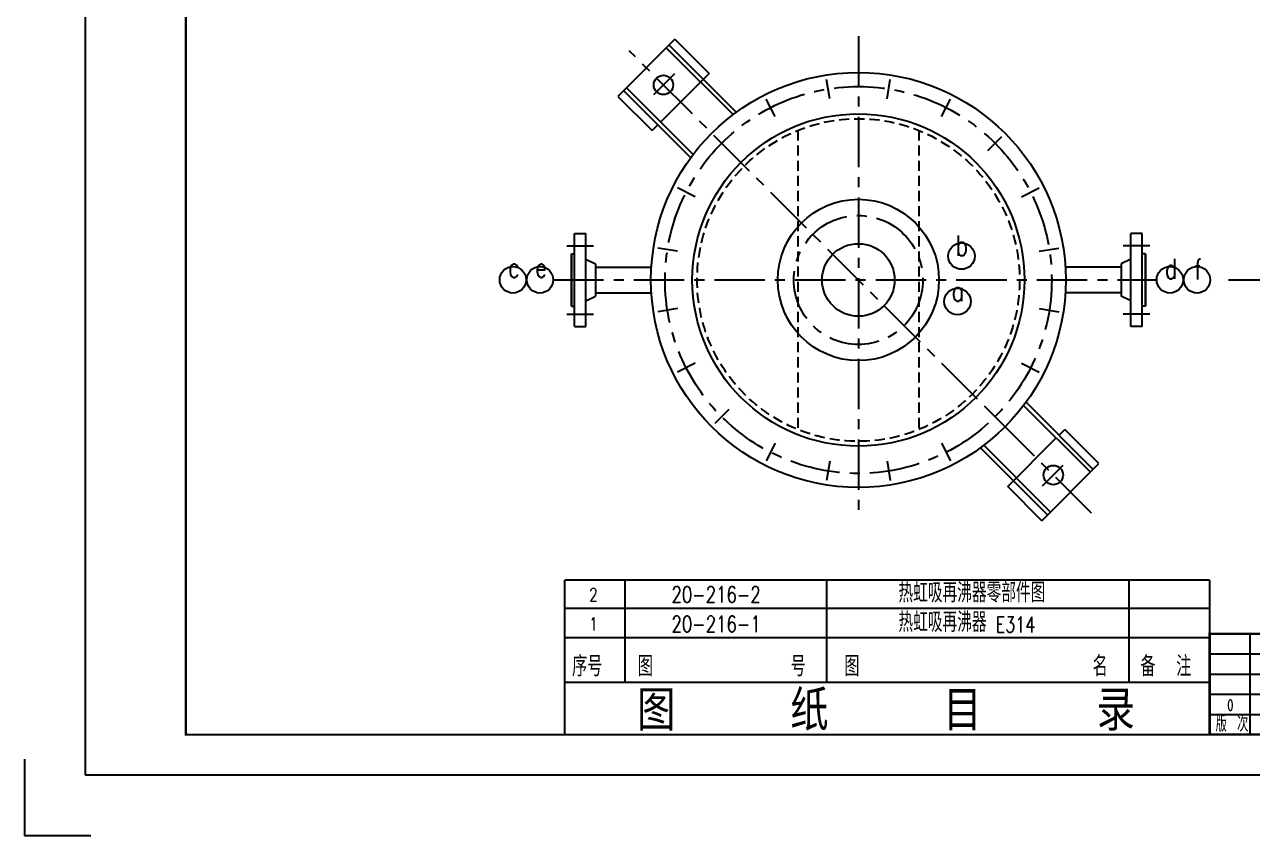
# Model space of a CAD drawing. Extents: x -11639 to -9817, y 3347 to 4292.
# Drawn here: x -11639.1 to -11334.4, y 3436.2 to 3637.3 of the extents above; entities that cross this region are included whole.
import ezdxf
from ezdxf.enums import TextEntityAlignment as Align

# ---------------------------------------------------------------- set-up
doc = ezdxf.new("R2010")
doc.units = 0
doc.header["$LTSCALE"] = 10
doc.header["$MEASUREMENT"] = 0
doc.linetypes.add('CENTER', pattern=[2, 1.25, -0.25, 0.25, -0.25])
doc.linetypes.add('HIDDEN', pattern=[0.375, 0.25, -0.125])
doc.layers.get('0').update_dxf_attribs({"linetype": 'CONTINUOUS'})
for name, color, linetype in [('1', 2, 'CONTINUOUS'), ('2', 1, 'CONTINUOUS'), ('COLUMN', 7, 'CONTINUOUS'), ('LK', 240, 'CONTINUOUS')]:
    doc.layers.add(name, color=color, linetype=linetype)
doc.styles.add('CHINA', font='txt', dxfattribs={"bigfont": 'CHINA'})
doc.styles.add('HZ', font='txt', dxfattribs={"width": 0.75, "bigfont": 'hztxt'})
doc.styles.add('HZTXT', font='txt', dxfattribs={"width": 0.75, "bigfont": 'HZTXT'})

msp = doc.modelspace()

# ---------------------------------------------------------------- linework, layer by layer
at = {"layer": '1'}
for p, q in [((-11624.05331, 4292.20367), (-11624.05331, 3451.20367)), ((-11599.05331, 4282.20367), (-11599.05331, 3461.20367)), ((-11477.84122, 3625.01483), (-11482.98836, 3619.86769)), ((-11439.30221, 3618.82329), (-11440.07045, 3623.67375)), ((-11425.08197, 3618.82329), (-11424.31373, 3623.67375)), ((-11452.82647, 3614.42899), (-11455.05598, 3618.80465)), ((-11411.55771, 3614.42899), (-11409.3282, 3618.80465)), ((-11464.33088, 3606.07054), (-11467.80343, 3609.54309)), ((-11400.0533, 3606.07054), (-11396.58075, 3609.54309)), ((-11400.0533, 3606.07054), (-11396.58075, 3609.54309)), ((-11472.68933, 3594.56613), (-11477.06499, 3596.79564)), ((-11391.69485, 3594.56613), (-11387.31919, 3596.79564)), ((-11503.39209, 3567.43175), (-11503.39209, 3580.43175)), ((-11477.08363, 3581.04187), (-11481.93409, 3581.81011)), ((-11387.30055, 3581.04187), (-11382.45009, 3581.81011)), ((-11477.08363, 3566.82163), (-11481.93409, 3566.05339)), ((-11387.30055, 3566.82163), (-11382.45009, 3566.05339)), ((-11472.68933, 3553.29738), (-11477.06499, 3551.06787)), ((-11391.69485, 3553.29738), (-11387.31919, 3551.06787)), ((-11464.33088, 3541.79296), (-11467.80343, 3538.32041)), ((-11464.33088, 3541.79296), (-11467.80343, 3538.32041)), ((-11400.0533, 3541.79296), (-11396.58075, 3538.32041)), ((-11400.0533, 3541.79296), (-11396.58075, 3538.32041)), ((-11452.82647, 3533.43451), (-11455.05598, 3529.05885)), ((-11411.55771, 3533.43451), (-11409.3282, 3529.05885)), ((-11439.30221, 3529.04021), (-11440.07045, 3524.18976)), ((-11425.08197, 3529.04021), (-11424.31373, 3524.18976)), ((-11386.54296, 3522.84867), (-11381.39582, 3527.99581)), ((-11490.05331, 3474.20367), (-11490.05331, 3499.50905)), ((-11440.05331, 3474.20367), (-11440.05331, 3499.50905)), ((-11365.05331, 3474.20367), (-11365.05331, 3499.50905)), ((-11505.05331, 3474.20367), (-11345.05331, 3474.20367)), ((-11599.05331, 3461.20367), (-11040.05331, 3461.20367)), ((-11505.05331, 3461.20367), (-11440.31331, 3461.20367)), ((-11639.05331, 3455.08351), (-11639.05331, 3436.20367)), ((-11624.05331, 3451.20367), (-11030.05331, 3451.20367)), ((-11639.05331, 3436.20367), (-11622.62682, 3436.20367))]:
    msp.add_line(p, q, dxfattribs=at)
at = {"layer": '1', "linetype": 'CENTER'}
for p, q in [((-11432.19209, 3634.40852), (-11432.19209, 3514.51026)), ((-11374.35527, 3516.09494), (-11489.0204, 3630.76006)), ((-11504.48578, 3582.43175), (-11497.8983, 3582.43175)), ((-11359.8984, 3582.43175), (-11366.48588, 3582.43175)), ((-11507.89997, 3573.93175), (-11358.18703, 3573.93175)), ((-11340.35076, 3573.93175), (-11242.46007, 3573.93175)), ((-11359.8984, 3565.43175), (-11366.48588, 3565.43175))]:
    msp.add_line(p, q, dxfattribs=at)
at = {"layer": '1', "const_width": 0.5}
msp.add_lwpolyline([(-11599.05331, 4282.20367), (-11040.05331, 4282.20367), (-11040.05331, 3461.20367), (-11599.05331, 3461.20367), (-11599.05331, 4282.20367)], dxfattribs=at)
at = {"layer": '1', "linetype": 'CENTER'}
for radius in [47.95849, 16]:
    msp.add_circle((-11432.19209, 3573.93175), radius, dxfattribs=at)
at = {"layer": '1'}
for centre in [(-11406.61148, 3579.86068), (-11517.90451, 3573.97575), (-11511.17997, 3573.97575), (-11354.90702, 3573.97575), (-11348.18248, 3573.97575), (-11407.60289, 3568.59627)]:
    msp.add_circle(centre, 3.2803, dxfattribs=at)
at = {"layer": '2'}
for p, q in [((-11345.05331, 3499.50905), (-11505.05331, 3499.50905)), ((-11345.05331, 3492.50905), (-11505.05331, 3492.50905)), ((-11345.05331, 3492.50905), (-11505.05331, 3492.50905)), ((-11345.05331, 3485.20367), (-11505.05331, 3485.20367)), ((-11345.05331, 3461.20367), (-11220.05331, 3461.20367))]:
    msp.add_line(p, q, dxfattribs=at)
at = {"layer": '2', "const_width": 0.5}
for points in [[(-11505.05331, 3499.50905), (-11505.05331, 3461.20367)], [(-11345.05331, 3499.50905), (-11345.05331, 3461.20367)], [(-11505.05331, 3461.20367), (-11345.05331, 3461.20367)]]:
    msp.add_lwpolyline(points, dxfattribs=at)
at = {"layer": '2'}
msp.add_lwpolyline([(-11345.05331, 3499.50905, 0.5, 0.5, 0), (-11505.05331, 3499.50905, 0.5, 0.5, 0)], format="xyseb", dxfattribs=at)
at = {"layer": 'COLUMN'}
for p, q in [((-11335.05331, 3486.20367), (-11335.05331, 3461.20367)), ((-11345.05331, 3481.20367), (-11220.05331, 3481.20367)), ((-11345.05331, 3476.20367), (-11220.05331, 3476.20367)), ((-11345.05331, 3471.20367), (-11220.05331, 3471.20367)), ((-11345.05331, 3466.20367), (-11220.05331, 3466.20367))]:
    msp.add_line(p, q, dxfattribs=at)
msp.add_lwpolyline([(-11345.05331, 3461.20367, 0.6, 0.6, 0), (-11345.05331, 3486.20367, 0.6, 0.6, 0), (-11220.05331, 3486.20367, 0.6, 0.6, 0), (-11220.05331, 3461.20367, 0.6, 0.6, 0)], format="xyseb", close=True, dxfattribs=at)
at = {"layer": 'LK'}
for p, q in [((-11477.72977, 3633.61156), (-11491.8719, 3619.46943)), ((-11479.85109, 3631.49024), (-11463.29076, 3614.92991)), ((-11479.14398, 3632.19735), (-11462.47947, 3615.53284)), ((-11477.72977, 3633.61156), (-11469.24449, 3625.12628)), ((-11469.24449, 3625.12628), (-11481.2653, 3613.10547)), ((-11491.8719, 3619.46943), (-11483.38662, 3610.98415)), ((-11490.45769, 3620.88364), (-11473.79318, 3604.21913)), ((-11489.75058, 3621.59075), (-11473.19025, 3605.03042)), ((-11481.97241, 3612.39836), (-11483.38662, 3610.98415)), ((-11502.59209, 3562.43175), (-11502.59209, 3585.43175)), ((-11502.59209, 3585.43175), (-11499.79209, 3585.43175)), ((-11499.79209, 3562.43175), (-11499.79209, 3585.43175)), ((-11364.59209, 3562.43175), (-11364.59209, 3585.43175)), ((-11361.79209, 3585.43175), (-11364.59209, 3585.43175)), ((-11361.79209, 3562.43175), (-11361.79209, 3585.43175)), ((-11503.39209, 3580.43175), (-11503.39209, 3567.43175)), ((-11503.39209, 3580.43175), (-11502.59209, 3580.43175)), ((-11503.39209, 3580.43175), (-11502.59209, 3580.43175)), ((-11360.99209, 3580.43175), (-11361.79209, 3580.43175)), ((-11360.99209, 3580.43175), (-11361.79209, 3580.43175)), ((-11360.99209, 3580.43175), (-11360.99209, 3567.43175)), ((-11360.99209, 3567.43175), (-11360.99209, 3580.43175)), ((-11499.79209, 3579.13175), (-11497.39209, 3577.94823)), ((-11497.39209, 3577.94823), (-11497.39209, 3569.91527)), ((-11497.39209, 3577.13175), (-11483.55099, 3577.13175)), ((-11366.99209, 3577.13175), (-11380.8332, 3577.13175)), ((-11364.59209, 3579.13175), (-11366.99209, 3577.94823)), ((-11366.99209, 3577.94823), (-11366.99209, 3569.91527)), ((-11497.39209, 3570.73175), (-11483.55099, 3570.73175)), ((-11366.99209, 3570.73175), (-11380.8332, 3570.73175)), ((-11503.39209, 3567.43175), (-11502.59209, 3567.43175)), ((-11503.39209, 3567.43175), (-11502.59209, 3567.43175)), ((-11499.79209, 3568.73175), (-11497.39209, 3569.91527)), ((-11364.59209, 3568.73175), (-11366.99209, 3569.91527)), ((-11360.99209, 3567.43175), (-11361.79209, 3567.43175)), ((-11360.99209, 3567.43175), (-11361.79209, 3567.43175)), ((-11504.48578, 3565.43175), (-11497.8983, 3565.43175)), ((-11502.59209, 3562.43175), (-11499.79209, 3562.43175)), ((-11361.79209, 3562.43175), (-11364.59209, 3562.43175)), ((-11374.6336, 3526.27275), (-11391.19393, 3542.83309)), ((-11373.92649, 3526.97986), (-11390.591, 3543.64437)), ((-11382.41177, 3535.46514), (-11380.99756, 3536.87936)), ((-11372.51228, 3528.39407), (-11380.99756, 3536.87936)), ((-11395.13969, 3522.73722), (-11383.11888, 3534.75804)), ((-11385.2402, 3515.66615), (-11401.90471, 3532.33066)), ((-11384.53309, 3516.37326), (-11401.09342, 3532.93359)), ((-11386.65441, 3514.25194), (-11372.51228, 3528.39407)), ((-11386.65441, 3514.25194), (-11395.13969, 3522.73722))]:
    msp.add_line(p, q, dxfattribs=at)
at = {"layer": 'LK', "linetype": 'HIDDEN'}
for p, q in [((-11447.19209, 3611.01274), (-11447.19209, 3536.85076)), ((-11417.19209, 3611.01274), (-11417.19209, 3536.85076))]:
    msp.add_line(p, q, dxfattribs=at)
at = {"layer": 'LK'}
for centre, radius in [((-11432.19209, 3573.93175), 51.45849), ((-11480.55819, 3622.29786), 2.4), ((-11432.19209, 3573.93175), 41.2), ((-11432.19209, 3573.93175), 20), ((-11432.19209, 3573.93175), 9), ((-11383.82599, 3525.56565), 2.4)]:
    msp.add_circle(centre, radius, dxfattribs=at)
at = {"layer": 'LK', "linetype": 'HIDDEN'}
msp.add_circle((-11432.19209, 3573.93175), 40, dxfattribs=at)

# ---------------------------------------------------------------- texts
at = {"color": 0, "linetype": 'BYBLOCK', "style": 'HZ', "width": 0.75}
for s, p in [('b', (-11406.54068, 3579.95688)), ('c', (-11517.65691, 3574.54534)), ('e', (-11510.93237, 3574.54534)), ('d', (-11354.65942, 3574.20334)), ('f', (-11347.93487, 3574.08318)), ('a', (-11407.5321, 3568.69247))]:
    msp.add_text(s, height=5, dxfattribs=at).set_placement(p, align=Align.CENTER)
at = {"color": 7, "style": 'HZ', "width": 0.7}
for s, height, p in [('0', 2.56608, (-11340.69822, 3467.22248)), ('版 次', 4, (-11343.54718, 3461.89367))]:
    msp.add_text(s, height=height, dxfattribs=at).set_placement(p)
at = {"layer": '1', "style": 'HZ', "width": 0.75}
for s, p in [('2', (-11497.91205, 3494.31309)), ('1', (-11497.91205, 3487.00771))]:
    msp.add_text(s, height=3.2, dxfattribs=at).set_placement(p, align=Align.CENTER)
for s, p in [('20-216-2', (-11467.49101, 3495.9347)), ('20-216-1', (-11467.49101, 3488.62932))]:
    msp.add_text(s, height=4, dxfattribs=at).set_placement(p, align=Align.MIDDLE)
at = {"layer": '1', "width": 0.75}
for s, height, style, p in [('热虹吸再沸器零部件图', 4.86, 'HZ', (-11422.2521, 3493.98509)), ('热虹吸再沸器', 4.86, 'HZ', (-11422.2521, 3486.67971)), ('E314', 3.888, 'HZ', (-11398.13543, 3486.54718)), ('序号', 5, 'HZTXT', (-11503.20487, 3475.66132)), ('图', 5, 'HZTXT', (-11486.91568, 3475.66132)), ('号', 5, 'HZTXT', (-11449.00627, 3475.66132)), ('图', 5, 'HZTXT', (-11435.67874, 3475.66132)), ('名', 5, 'HZTXT', (-11374.07595, 3475.66132)), ('备', 5, 'HZTXT', (-11362.22926, 3475.66132)), ('注', 5, 'HZTXT', (-11353.34425, 3475.66132))]:
    msp.add_text(s, height=height, dxfattribs=dict(at, style=style)).set_placement(p)
at = {"layer": '1', "style": 'CHINA'}
for s, p in [('图', (-11487.09512, 3462.20367)), ('纸', (-11449.09512, 3462.20367)), ('目', (-11411.09512, 3462.20367)), ('录', (-11373.09512, 3462.20367))]:
    msp.add_text(s, height=10, dxfattribs=at).set_placement(p)

doc.saveas('drawing.dxf')
